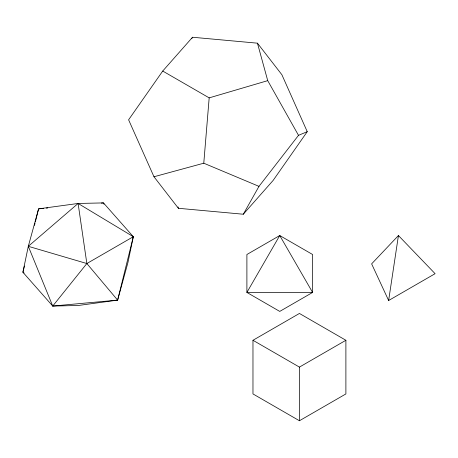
<?xml version="1.0" encoding="UTF-8"?>
<svg xmlns="http://www.w3.org/2000/svg" width="458" height="458" viewBox="0 0 458 458"><rect width="100%" height="100%" fill="white"/><g stroke="black" fill="none" stroke-linecap="round" stroke-linejoin="round"><path stroke-width="0.69" d="M153.974 176.759L203.776 163.203L209.18 97.869L162.722 71.047L128.601 119.801L153.974 176.759L178.402 208.293L243.301 214.23L273.128 180.429L307.249 131.669L281.876 74.717L257.448 43.178L192.549 37.247L162.722 71.047M388.636 300.511L398.437 235.544L435.1 273.684L388.636 300.511L371.633 263.865L398.437 235.544M28.304 246.318L22.9 272.252L52.727 306.053L78.106 305.509L117.626 300.122L127.908 262.652L133.312 236.712L103.479 202.911L78.106 203.461L38.581 208.848L28.304 246.318L52.727 306.053L117.626 300.122L133.312 236.712L78.106 203.461L28.304 246.318L86.848 263.539L117.626 300.122M24.434 266.052L22.9 272.252L24.114 272.985M34.493 225.388L35.003 223.321M35.346 221.941L38.581 208.848L43.521 208.396M191.85 38.483L192.549 37.247M243.301 214.23L258.982 186.36L298.507 135.339L307.249 131.669M52.727 306.053L86.848 263.539L133.312 236.712M252.971 340.283L299.429 313.455L345.893 340.283L345.893 393.932L299.429 420.753L252.971 393.932L252.971 340.283L299.429 367.104L345.893 340.283M209.18 97.869L267.724 80.648L298.507 135.339M46.344 208.138L47.752 208.006M101.361 203.106L103.479 202.911L104.018 204.228M203.776 163.203L258.982 186.36M257.448 43.178L267.724 80.648M178.03 206.93L178.402 208.293M78.106 203.461L86.848 263.539M299.429 367.104L299.429 420.753M279.746 235.538L246.896 292.439L279.746 311.411L312.602 292.439L312.602 254.505L279.746 235.538L246.896 254.505L246.896 292.439L312.602 292.439L279.746 235.538"/></g></svg>
